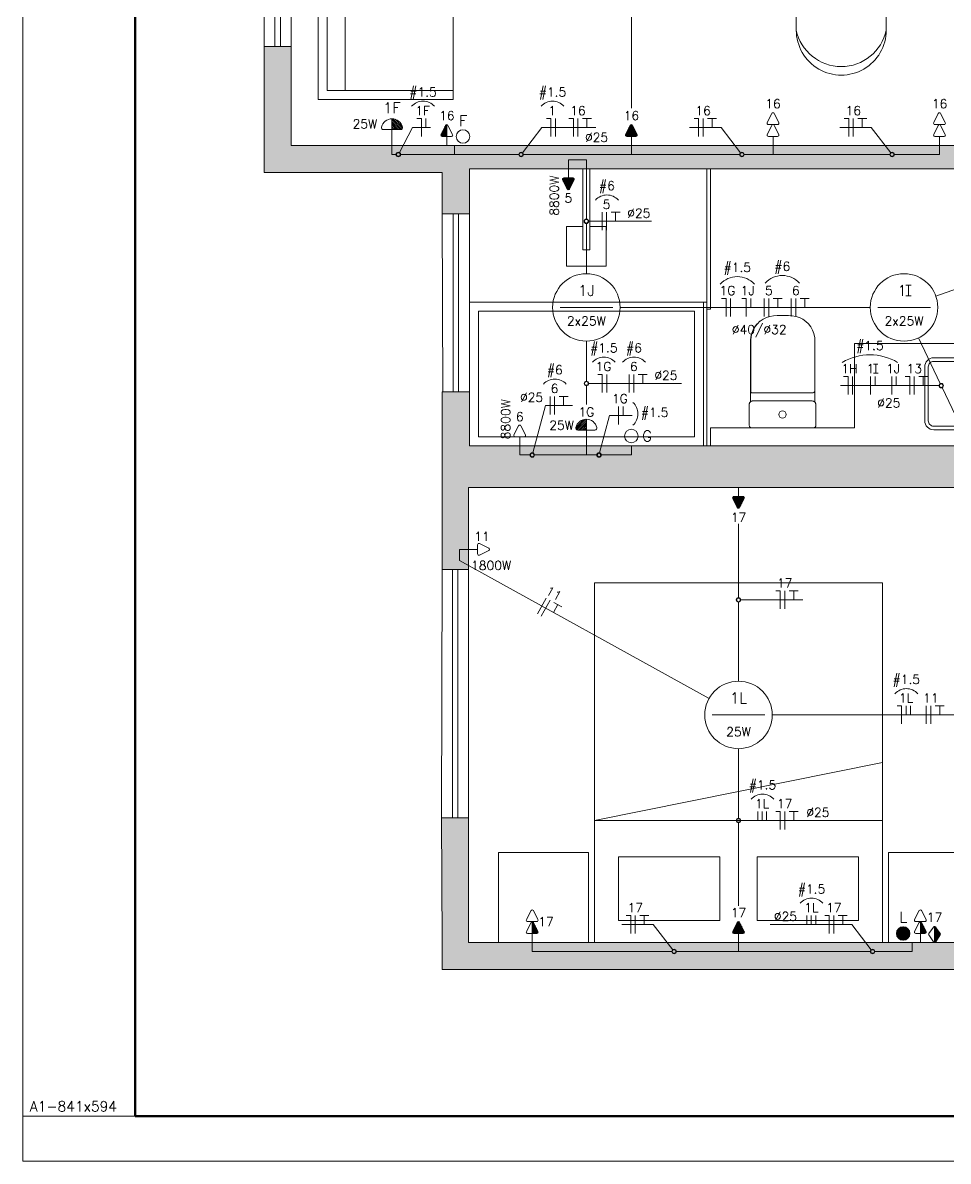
# Model space of a CAD drawing. Extents: x 0 to 175, y -16 to 63.
# Drawn here: x 51.93 to 57.08, y 35.53 to 41.85 of the extents above; entities that cross this region are included whole.
import ezdxf
from ezdxf.enums import TextEntityAlignment as Align

# ---------------------------------------------------------------- set-up
doc = ezdxf.new("R2010")
doc.units = 0
doc.header["$LTSCALE"] = 0.5
doc.header["$MEASUREMENT"] = 0
doc.layers.get('0').update_dxf_attribs({"linetype": 'CONTINUOUS'})
doc.layers.add('ARQ - HATCH 01', color=172, linetype='CONTINUOUS', transparency=0.6)
for name, color, linetype, lineweight in [('ARQ - JAN01', 2, 'CONTINUOUS', 20), ('ARQ - PAR01', 172, 'CONTINUOUS', 30), ('COT01', 1, 'CONTINUOUS', 9), ('ELE01 - ELETROD', 40, 'CONTINUOUS', 20), ('ELE01 - INTER', 100, 'CONTINUOUS', 15), ('ELE01 - INTER TXT', 100, 'CONTINUOUS', 9), ('ELE01 - LAMP', 50, 'CONTINUOUS', 20), ('ELE01 - LAMP TXT', 100, 'CONTINUOUS', 15), ('ELE01 - TOM 127V', 130, 'CONTINUOUS', 15), ('ELE01 - TOM 127V TXT', 130, 'CONTINUOUS', 15), ('ELE01 - TOM 220V', 242, 'CONTINUOUS', 15), ('ELE01 - TOM 220V TXT', 242, 'CONTINUOUS', 15), ('ELE01 - USB', 110, 'CONTINUOUS', 15), ('ELE03 - CIRCUITOS', 2, 'CONTINUOUS', 5), ('ELE03 - FASE', 242, 'CONTINUOUS', 20), ('ELE03 - NEUTRO', 141, 'CONTINUOUS', 20), ('ELE03 - RETORNO', 173, 'CONTINUOUS', 20), ('ELE03 - TERRA', 112, 'CONTINUOUS', 20), ('Simbologia', 122, 'CONTINUOUS', 20), ('TXT02', 2, 'CONTINUOUS', 20)]:
    doc.layers.add(name, color=color, linetype=linetype, lineweight=lineweight)
doc.layers.add('ARQ01', color=144, linetype='CONTINUOUS', lineweight=9, transparency=0.5)
doc.layers.add('ELE01 - INTER HATCH', color=100, linetype='CONTINUOUS', lineweight=15, transparency=0.45)
doc.layers.add('LOGO', color=7, linetype='CONTINUOUS')
doc.layers.add('MARGEM', color=1, linetype='CONTINUOUS')
doc.styles.add('ROMANS', font='romans.shx')
doc.styles.get("Standard").update_dxf_attribs({"font": 'romans.shx'})

# ---------------------------------------------------------------- blocks, each defined once
blk = doc.blocks.new('MAR-A1')
at = {"layer": 'MARGEM', "color": 2, "lineweight": 20}
blk.add_line((-80.6, 0), (-83.1, 0), dxfattribs=at)
blk.add_lwpolyline([(-83.1, 58.4), (-83.1, -1), (1, -1), (1, 58.4)], close=True, dxfattribs=at)
at = {"layer": 'MARGEM', "color": 6, "lineweight": 50}
blk.add_lwpolyline([(-80.6, 0), (0, 0), (0, 57.4), (-80.6, 57.4)], close=True, dxfattribs=at)
at = {"layer": 'LOGO', "color": 2, "lineweight": 20, "style": 'ROMANS'}
blk.add_text('A1-841x594', height=0.225, dxfattribs=at).set_placement((-82.944, 0.108))
blk = doc.blocks.new('*U311')
at = {"layer": 'ARQ - HATCH 01'}
h = blk.add_hatch(color=256, dxfattribs=at)
h.dxf.hatch_style = 1
h.paths.add_polyline_path([(2.5318, 5.7897), (2.4, 5.7898), (2.4, 5.98), (2.2, 5.98), (2.2, 5.79), (2.1029, 5.79), (2.1029, 5.64), (2.5318, 5.64)])
h.paths.add_polyline_path([(2.4, 7.13), (2.2, 7.13), (2.2, 6.78), (2.4, 6.78)])
h.paths.add_polyline_path([(12.15, 0.9882), (12.15, 5.78), (3.4321, 5.7898), (3.4321, 5.64), (12, 5.64), (12, 1.1354), (11.3067, 1.1354), (11.3067, 0.9854), (12, 0.9882)])
h.paths.add_polyline_path([(9.47, 4.76), (8.5397, 4.76), (8.5397, 4.63), (9.24, 4.63), (9.24, 1.14), (8.94, 1.14), (8.94, 0.9882), (9.9263, 0.9882), (9.9267, 1.1354), (9.47, 1.1354)], flags=17)
h.paths.add_polyline_path([(7.7, 4.63), (7.7397, 4.63), (7.7397, 4.76), (7.57, 4.76), (7.57, 0.15), (7.02, 0.15), (7.02, 0), (7.72, 0), (7.72, 0.9882), (7.95, 0.9882), (7.95, 1.14), (7.7, 1.14)])
h.paths.add_polyline_path([(5.06, 1.27), (4.2401, 1.27), (4.2401, 1.0727), (4.93, 1.0727), (4.93, 0), (5.64, 0), (5.64, 0.15), (5.06, 0.15)])
h.paths.add_polyline_path([(0.21, 5.64), (0.13, 5.64), (0.13, 6.98), (0.22, 6.98), (0.22, 7.13), (0, 7.13), (0, 1.0727), (0.71, 1.0727), (0.71, 1.27), (0.21, 1.27)])
h.paths.add_polyline_path([(3.08, 1.27), (2.4143, 1.27), (2.2, 1.27), (1.7, 1.27), (1.7, 1.0727), (3.08, 1.0747)])
h.paths.add_polyline_path([(5.06, 4.8377), (4.9353, 4.8377), (4.9353, 4.1977), (5.06, 4.1977)], flags=17)
for p, q in [((11.5, 3.969), (11.5, 3.469)), ((12, 3.4354), (10, 3.4354)), ((10, 3.4354), (10, 1.8354)), ((11, 3.4354), (11.3217, 1.8354)), ((11.3217, 1.8354), (11.3217, 3.4354)), ((11.5, 3.469), (12, 3.469)), ((11.5231, 3.3016), (11.8774, 3.3016)), ((11.5231, 2.7397), (11.5231, 3.3016)), ((11.8774, 3.3016), (11.8774, 2.7397)), ((8.5965, 3.0472), (8.5784, 3.0371)), ((8.6159, 3.0545), (8.5965, 3.0472)), ((8.6163, 3.0546), (8.6159, 3.0545)), ((8.6166, 3.0547), (8.6163, 3.0546)), ((8.6369, 3.0591), (8.6166, 3.0547)), ((8.6577, 3.0603), (8.6369, 3.0591)), ((8.9972, 3.0603), (8.6577, 3.0603)), ((8.9399, 3.0584), (8.9373, 3.0603)), ((8.9379, 3.0599), (8.9375, 3.0601)), ((8.9418, 3.0562), (8.9399, 3.0584)), ((8.9432, 3.0536), (8.9418, 3.0562)), ((8.9441, 3.0509), (8.9432, 3.0536)), ((8.9444, 3.048), (8.9441, 3.0509)), ((8.9444, 2.7122), (8.9444, 3.048)), ((8.9902, 3.0482), (8.9899, 3.0451)), ((8.9899, 3.0451), (8.9899, 2.7151)), ((8.9909, 3.0513), (8.9902, 3.0482)), ((8.9921, 3.0541), (8.9909, 3.0513)), ((8.9938, 3.0568), (8.9921, 3.0541)), ((8.9958, 3.0591), (8.9938, 3.0568)), ((8.9967, 3.0599), (8.9958, 3.0591)), ((8.9972, 3.0603), (8.9967, 3.0599)), ((8.9982, 3.0612), (8.9972, 3.0603)), ((9.0009, 3.0628), (8.9982, 3.0612)), ((9.0038, 3.064), (9.0009, 3.0628)), ((9.0068, 3.0647), (9.0038, 3.064)), ((9.0099, 3.0649), (9.0068, 3.0647)), ((9.1249, 3.0649), (9.0099, 3.0649)), ((9.1272, 3.0648), (9.1249, 3.0649)), ((9.1294, 3.0643), (9.1272, 3.0648)), ((9.1315, 3.0634), (9.1294, 3.0643)), ((9.1334, 3.0623), (9.1315, 3.0634)), ((9.1352, 3.0609), (9.1334, 3.0623)), ((9.1368, 3.0592), (9.1352, 3.0609)), ((9.138, 3.0573), (9.1368, 3.0592)), ((9.139, 3.0553), (9.138, 3.0573)), ((9.139, 3.0553), (9.1397, 3.0531)), ((9.1397, 3.0531), (9.14, 3.0508)), ((8.5358, 2.9924), (8.5266, 2.9738)), ((8.5477, 3.0094), (8.5358, 2.9924)), ((8.562, 3.0244), (8.5477, 3.0094)), ((8.5784, 3.0371), (8.562, 3.0244)), ((8.5156, 2.9129), (8.5148, 2.892)), ((8.517, 2.9336), (8.5156, 2.9129)), ((8.5203, 2.9541), (8.517, 2.9336)), ((8.5266, 2.9738), (8.5203, 2.9541)), ((8.5148, 2.892), (8.5148, 2.8712)), ((8.5148, 2.8712), (8.5156, 2.8504)), ((8.5156, 2.8504), (8.517, 2.8296)), ((8.517, 2.8296), (8.5202, 2.8095)), ((8.5202, 2.8095), (8.5263, 2.7902)), ((8.5263, 2.7902), (8.5352, 2.7719)), ((8.5352, 2.7719), (8.5467, 2.7552)), ((8.5472, 2.7546), (8.5605, 2.7403)), ((8.5605, 2.7403), (8.5763, 2.7275)), ((8.561, 2.7397), (8.5769, 2.7269)), ((8.5763, 2.7275), (8.5938, 2.7173)), ((8.5769, 2.7269), (8.5945, 2.7166)), ((11.8774, 2.7397), (11.5231, 2.7397)), ((8.5938, 2.7173), (8.6127, 2.7097)), ((8.5945, 2.7166), (8.6134, 2.709)), ((8.6127, 2.7097), (8.6324, 2.7049)), ((8.6133, 2.7096), (8.6135, 2.7095)), ((8.6134, 2.709), (8.6332, 2.7043)), ((8.6135, 2.7095), (8.6332, 2.7047)), ((8.6324, 2.7049), (8.6527, 2.7032)), ((8.6332, 2.7047), (8.6535, 2.7029)), ((8.6332, 2.7043), (8.6535, 2.7025)), ((8.9411, 2.7032), (8.6527, 2.7032)), ((8.6535, 2.7029), (8.9941, 2.7029)), ((8.6535, 2.7025), (8.9944, 2.7025)), ((8.9411, 2.7032), (8.9423, 2.7047)), ((8.9423, 2.7047), (8.9432, 2.7065)), ((8.9432, 2.7065), (8.9439, 2.7083)), ((8.9439, 2.7083), (8.9443, 2.7103)), ((8.9443, 2.7103), (8.9444, 2.7122)), ((8.9901, 2.7119), (8.9899, 2.7151)), ((8.9901, 2.7119), (8.9909, 2.7089)), ((8.9909, 2.7089), (8.9921, 2.706)), ((8.9921, 2.706), (8.9942, 2.7025)), ((8.9944, 2.7025), (8.9958, 2.7009)), ((8.9958, 2.7009), (8.9981, 2.6989)), ((8.9981, 2.6989), (9.0008, 2.6973)), ((9.0008, 2.6973), (9.0037, 2.6961)), ((9.0037, 2.6961), (9.0068, 2.6953)), ((9.0068, 2.6953), (9.0099, 2.6951)), ((9.0099, 2.6951), (9.1249, 2.6951)), ((9.1272, 2.6952), (9.1249, 2.6951)), ((9.1272, 2.6952), (9.1294, 2.6957)), ((9.1294, 2.6957), (9.1315, 2.6966)), ((9.1315, 2.6966), (9.1334, 2.6977)), ((9.1334, 2.6977), (9.1352, 2.6991)), ((9.1352, 2.6991), (9.1368, 2.7008)), ((9.1368, 2.7008), (9.138, 2.7027)), ((9.138, 2.7027), (9.139, 2.7047)), ((9.139, 2.7047), (9.1397, 2.7069)), ((9.1397, 2.7069), (9.14, 2.7092)), ((11.8774, 2.5311), (11.5231, 2.5311)), ((11.5231, 2.5311), (11.5231, 1.9691)), ((11.8774, 1.9691), (11.8774, 2.5311)), ((11.5231, 1.9691), (11.8774, 1.9691)), ((10, 1.8354), (12, 1.8354)), ((11.5, 1.8018), (12, 1.8018)), ((11.5, 1.3018), (11.5, 1.8018)), ((12, 1.3018), (11.5, 1.3018))]:
    blk.add_line(p, q)
for points in [[(9.14, 3.28), (8.67, 3.28), (8.67, 4.63), (9.24, 4.63), (9.24, 2.48), (9.14, 2.48)], [(8.48, 2.46), (7.7, 2.46), (7.7, 2.48), (8.48, 2.48)], [(8.44, 2.46), (9.24, 2.46), (9.24, 2.44), (8.44, 2.44)], [(8.44, 2.44), (9.24, 2.44), (9.24, 1.14), (8.44, 1.14)], [(8.49, 2.39), (9.19, 2.39), (9.19, 1.19), (8.49, 1.19)]]:
    blk.add_lwpolyline(points, close=True)
for points in [[(9.15, 3.985), (9.15, 4.19, 0.414214), (9.1, 4.24), (8.8, 4.24, 0.414214), (8.75, 4.19), (8.75, 3.72, 0.414214), (8.8, 3.67), (9.1, 3.67, 0.414214), (9.15, 3.72), (9.15, 3.945)], [(9.13, 3.985), (9.13, 4.19, 0.414214), (9.1, 4.22), (8.8, 4.22, 0.414214), (8.77, 4.19), (8.77, 3.72, 0.414214), (8.8, 3.69), (9.1, 3.69, 0.414214), (9.13, 3.72), (9.13, 3.945)]]:
    blk.add_lwpolyline(points, format="xyb")
for points in [[(6.9288, 3.4562), (6.6788, 3.4562), (6.6788, 2.9562), (6.9288, 2.9562)], [(9.14, 3.0508), (9.14, 2.7092)], [(7.7, 2.46), (9.24, 2.46)], [(8.02, 1.77), (8.02, 1.68), (8.24, 1.68), (8.24, 1.9), (8.02, 1.9), (8.02, 1.81)], [(7.7, 1.81), (8.15, 1.81), (8.15, 1.77), (7.7, 1.77)], [(11.3067, 1.1354), (11.3067, 0.9854)], [(7.315, 0.35), (7.315, 1.05), (5.315, 1.05), (5.315, 0.35)], [(7.315, 0.35), (7.315, 1.05), (7.265, 1.05), (7.265, 0.35)], [(5.365, 0.45), (7.265, 0.45)], [(7.315, 0.35), (7.315, 0.3), (5.315, 0.3), (5.315, 0.35)], [(5.365, 0.35), (7.265, 0.35)], [(5.365, 0.35), (7.265, 0.35)]]:
    blk.add_lwpolyline(points)
blk.add_circle((9.065, 2.88), 0.02)
for centre, radius, start, end in [((6.9288, 3.2062), 0.25, 270, 90), ((6.8758, 3.2062), 0.2555, 281.95449, 78.04551)]:
    blk.add_arc(centre, radius, start, end)
at = {"layer": 'ARQ - JAN01'}
for p, q in [((7.9505, 1.14), (8.94, 1.14)), ((9.9267, 1.1354), (11.3067, 1.1354)), ((7.95, 0.9882), (8.94, 0.9929)), ((9.9263, 0.9882), (11.3067, 0.9854)), ((5.64, 0.15), (7.02, 0.15)), ((5.64, 0), (7.02, 0))]:
    blk.add_line(p, q, dxfattribs=at)
for points in [[(7.95, 1.0791), (8.94, 1.0791)], [(7.95, 1.0491), (8.94, 1.0491)], [(9.9267, 1.0754), (11.3067, 1.0754)], [(9.9267, 1.0454), (11.3067, 1.0454)], [(5.64, 0.09), (7.02, 0.09)], [(5.64, 0.06), (7.02, 0.06)]]:
    blk.add_lwpolyline(points, dxfattribs=at)
at = {"layer": 'ARQ - PAR01', "lineweight": 20}
blk.add_lwpolyline([(12.15, 0.9882), (12.15, 5.78), (3.4321, 5.7898), (3.4321, 5.64), (12, 5.64), (12, 1.1354), (11.3067, 1.1354), (11.3067, 0.9854), (12, 0.9882), (12.15, 0.9882)], dxfattribs=at)
for points in [[(7.7, 4.63), (7.7397, 4.63), (7.7397, 4.76), (7.57, 4.76), (7.57, 0.15), (7.02, 0.15), (7.02, 0), (7.72, 0), (7.72, 0.9882), (7.95, 0.9882), (7.95, 1.14), (7.7, 1.14)], [(9.47, 4.76), (8.5397, 4.76), (8.5397, 4.63), (9.24, 4.63), (9.24, 1.14), (8.94, 1.14), (8.94, 0.9882), (9.9263, 0.9882), (9.9267, 1.1354), (9.47, 1.1354)]]:
    blk.add_lwpolyline(points, close=True, dxfattribs=at)
blk = doc.blocks.new('*U145')
at = {"lineweight": 9}
h = blk.add_hatch(dxfattribs=at)
h.set_pattern_fill('ANSI31', color=256, scale=0.075, angle=-90)
h.paths.add_polyline_path([(0, -0.232, -0.284079), (-0.013, -0.224), (-0.064, -0.123, -0.557537), (-0.051, -0.101), (0, -0.101)])
blk.add_line((0, -0.232), (0, -0.101))
blk.add_lwpolyline([(0, 0), (0, -0.101)])
blk.add_lwpolyline([(0.064, -0.123), (0.013, -0.224, -0.618034), (-0.013, -0.224), (-0.064, -0.123, -0.557537), (-0.051, -0.101), (0.051, -0.101, -0.557537)], format="xyb", close=True)
blk = doc.blocks.new('*U157')
blk.add_lwpolyline([(0.064, -0.123), (0.013, -0.224, -0.618034), (-0.013, -0.224), (-0.064, -0.123, -0.557537), (-0.051, -0.101), (0.051, -0.101, -0.557537)], format="xyb", close=True)
blk = doc.blocks.new('*U158')
blk.add_lwpolyline([(0, 0), (0, -0.101)])
blk.add_lwpolyline([(0.064, -0.123), (0.013, -0.224, -0.618034), (-0.013, -0.224), (-0.064, -0.123, -0.557537), (-0.051, -0.101), (0.051, -0.101, -0.557537)], format="xyb", close=True)
blk = doc.blocks.new('*U159')
blk.add_lwpolyline([(0, 0), (0, -0.101)])
blk.add_lwpolyline([(0.064, -0.123), (0.013, -0.224, -0.618034), (-0.013, -0.224), (-0.064, -0.123, -0.557537), (-0.051, -0.101), (0.051, -0.101, -0.557537)], format="xyb", close=True)
blk = doc.blocks.new('*U156')
at = {"lineweight": 9}
h = blk.add_hatch(dxfattribs=at)
h.set_pattern_fill('ANSI31', color=256, scale=0.075, angle=-90)
h.paths.add_polyline_path([(0, -0.232, -0.284079), (-0.013, -0.224), (-0.064, -0.123, -0.557537), (-0.051, -0.101), (0, -0.101)])
h = blk.add_hatch(dxfattribs=at)
h.set_pattern_fill('ANSI31', color=256, scale=0.075, angle=-90)
h.paths.add_polyline_path([(0, -0.232, 0.284079), (0.013, -0.224), (0.064, -0.123, 0.557537), (0.051, -0.101), (0, -0.101)])
blk.add_lwpolyline([(0, 0), (0, -0.101)])
blk.add_lwpolyline([(0.064, -0.123), (0.013, -0.224, -0.618034), (-0.013, -0.224), (-0.064, -0.123, -0.557537), (-0.051, -0.101), (0.051, -0.101, -0.557537)], format="xyb", close=True)
blk = doc.blocks.new('*U152')
blk.add_lwpolyline([(0, 0), (0, -0.101)])
blk.add_lwpolyline([(0.064, -0.123), (0.013, -0.224, -0.618034), (-0.013, -0.224), (-0.064, -0.123, -0.557537), (-0.051, -0.101), (0.051, -0.101, -0.557537)], format="xyb", close=True)
blk = doc.blocks.new('*U161')
blk.add_lwpolyline([(0, 0), (0, -0.101)])
blk.add_lwpolyline([(0.064, -0.123), (0.013, -0.224, -0.618034), (-0.013, -0.224), (-0.064, -0.123, -0.557537), (-0.051, -0.101), (0.051, -0.101, -0.557537)], format="xyb", close=True)
blk = doc.blocks.new('*U179')
at = {"lineweight": 9}
h = blk.add_hatch(dxfattribs=at)
h.set_pattern_fill('ANSI31', color=256, scale=0.075, angle=-90)
h.paths.add_polyline_path([(0, -0.232, -0.284079), (-0.013, -0.224), (-0.064, -0.123, -0.557537), (-0.051, -0.101), (0, -0.101)])
h = blk.add_hatch(dxfattribs=at)
h.set_pattern_fill('ANSI31', color=256, scale=0.075, angle=-90)
h.paths.add_polyline_path([(0, -0.232, 0.284079), (0.013, -0.224), (0.064, -0.123, 0.557537), (0.051, -0.101), (0, -0.101)])
blk.add_lwpolyline([(0, 0), (0, -0.101)])
blk.add_lwpolyline([(0.064, -0.123), (0.013, -0.224, -0.618034), (-0.013, -0.224), (-0.064, -0.123, -0.557537), (-0.051, -0.101), (0.051, -0.101, -0.557537)], format="xyb", close=True)
blk = doc.blocks.new('*U149')
at = {"lineweight": 9}
h = blk.add_hatch(dxfattribs=at)
h.set_pattern_fill('ANSI31', color=256, scale=0.075, angle=-90)
h.paths.add_polyline_path([(0, -0.232, -0.284079), (-0.013, -0.224), (-0.064, -0.123, -0.557537), (-0.051, -0.101), (0, -0.101)])
h = blk.add_hatch(dxfattribs=at)
h.set_pattern_fill('ANSI31', color=256, scale=0.075, angle=-90)
h.paths.add_polyline_path([(0, -0.232, 0.284079), (0.013, -0.224), (0.064, -0.123, 0.557537), (0.051, -0.101), (0, -0.101)])
blk.add_lwpolyline([(0, 0), (0, -0.101)])
blk.add_lwpolyline([(0.064, -0.123), (0.013, -0.224, -0.618034), (-0.013, -0.224), (-0.064, -0.123, -0.557537), (-0.051, -0.101), (0.051, -0.101, -0.557537)], format="xyb", close=True)
blk = doc.blocks.new('*U175')
blk.add_lwpolyline([(0.064, -0.123), (0.013, -0.224, -0.618034), (-0.013, -0.224), (-0.064, -0.123, -0.557537), (-0.051, -0.101), (0.051, -0.101, -0.557537)], format="xyb", close=True)
blk = doc.blocks.new('*U141')
at = {"lineweight": 9}
h = blk.add_hatch(dxfattribs=at)
h.set_pattern_fill('ANSI31', color=256, scale=0.075, angle=-90)
h.paths.add_polyline_path([(0, -0.232, -0.284079), (-0.013, -0.224), (-0.064, -0.123, -0.557537), (-0.051, -0.101), (0, -0.101)])
blk.add_line((0, -0.232), (0, -0.101))
blk.add_lwpolyline([(0, 0), (0, -0.101)])
blk.add_lwpolyline([(0.064, -0.123), (0.013, -0.224, -0.618034), (-0.013, -0.224), (-0.064, -0.123, -0.557537), (-0.051, -0.101), (0.051, -0.101, -0.557537)], format="xyb", close=True)
blk = doc.blocks.new('*U143')
at = {"lineweight": 9}
h = blk.add_hatch(dxfattribs=at)
h.set_pattern_fill('ANSI31', color=256, scale=0.075, angle=-90)
h.paths.add_polyline_path([(0, -0.104, 0.255276), (-0.013, -0.11), (-0.062, -0.188, 0.303493), (-0.062, -0.205), (-0.012, -0.276, 0.243427), (0, -0.283)])
blk.add_line((0, -0.104), (0, -0.283))
blk.add_lwpolyline([(-0.012, -0.276), (-0.062, -0.205, -0.303493), (-0.062, -0.188), (-0.013, -0.11, -0.540791), (0.013, -0.11), (0.064, -0.188, -0.312436), (0.064, -0.205), (0.012, -0.276, -0.517521)], format="xyb", close=True)
blk = doc.blocks.new('*U135')
at = {"lineweight": 9}
h = blk.add_hatch(dxfattribs=at)
h.set_pattern_fill('ANSI31', color=0, scale=0.075, angle=-90)
h.set_pattern_definition([(315, (-0.000575, 1e-19), (0.00662913, 0.00662913), [])])
h.paths.add_polyline_path([(0, -0.1182), (-0.0629, -0.1182, 0.484596), (-0.0775, -0.1367, 0.349314), (0.0006, -0.1978)])
at = {"color": 0}
for q in [(0, 0), (0.0006, -0.1978)]:
    blk.add_line((0, -0.1182), q, dxfattribs=at)
blk.add_lwpolyline([(0.0629, -0.1182), (-0.0629, -0.1182, 0.484596), (-0.0775, -0.1367, 0.789489), (0.0775, -0.1367, 0.484596)], format="xyb", close=True, dxfattribs=at)
blk = doc.blocks.new('*U29')
at = {"layer": 'ELE01 - LAMP'}
blk.add_line((-0.195, 0), (0.195, 0), dxfattribs=at)
blk.add_circle((0, 0), 0.25, dxfattribs=at)
at = {"layer": 'ELE01 - LAMP TXT', "style": 'ROMANS'}
for tag, height, p in [('X', 0.1, (0, 0.125)), ('Y', 0.075, (0, -0.1))]:
    blk.add_attdef(tag, text='', height=height, dxfattribs=at).set_placement(p, align=Align.MIDDLE)
blk = doc.blocks.new('*U30')
at = {"layer": 'ELE01 - LAMP'}
blk.add_line((-0.195, 0), (0.195, 0), dxfattribs=at)
blk.add_circle((0, 0), 0.25, dxfattribs=at)
at = {"layer": 'ELE01 - LAMP TXT', "style": 'ROMANS'}
for tag, height, p in [('X', 0.1, (0, 0.125)), ('Y', 0.075, (0, -0.125))]:
    blk.add_attdef(tag, text='', height=height, dxfattribs=at).set_placement(p, align=Align.MIDDLE)
blk = doc.blocks.new('Fio-TERRA')
at = {"layer": 'ELE03 - TERRA'}
for p, q in [((-0.1, 0.2), (0.1, 0.2)), ((0, 0), (0, 0.2))]:
    blk.add_line(p, q, dxfattribs=at)
blk = doc.blocks.new('Fio-FASE')
at = {"layer": 'ELE03 - FASE'}
blk.add_line((0, -0.2), (0, 0.2), dxfattribs=at)
blk = doc.blocks.new('Fio-NEUTRO')
at = {"layer": 'ELE03 - NEUTRO'}
for p, q in [((0, 0.2), (0.1, 0.2)), ((0, -0.2), (0, 0.2))]:
    blk.add_line(p, q, dxfattribs=at)
blk = doc.blocks.new('Fio-RETORNO')
at = {"layer": 'ELE03 - RETORNO'}
blk.add_line((0, 0), (0, 0.2), dxfattribs=at)

msp = doc.modelspace()

# ---------------------------------------------------------------- hatches: boundary and pattern name
at = {"layer": 'ELE01 - INTER HATCH'}
h = msp.add_hatch(dxfattribs=at)
h.set_pattern_fill('ANSI31', color=256, scale=0.05)
h.set_pattern_definition([(45, (55.5876763, 43.937635), (-0.0044194174, 0.0044194174), [])])
h.paths.add_polyline_path([(56.864, 36.7912, -1), (56.789, 36.7912, -1)])

# ---------------------------------------------------------------- linework, layer by layer
at = {"layer": 'ELE01 - ELETROD'}
for points in [[(57.0079, 40.3336), (58.1249, 40.7281, 0.317944), (58.1582, 40.7752), (58.1582, 42.3388, -0.122171), (58.164, 42.3622), (58.4353, 42.8754, 0.122171), (58.4411, 42.8988), (58.4411, 43.4658)], [(55.8448, 42.4262), (55.3665, 42.4262, 0.414214), (55.3165, 42.3762), (55.3164, 41.379)], [(57.0433, 39.8252), (57.2076, 39.4797, 0.28941), (57.2527, 39.4512), (57.6188, 39.4512)]]:
    msp.add_lwpolyline(points, format="xyb", dxfattribs=at)
for points in [[(53.9861, 41.1712), (53.9861, 41.1212), (54.0089, 41.1212)], [(54.3333, 41.1212), (54.3333, 41.1712)], [(55.3161, 41.1712), (55.3161, 41.1212)], [(56.1032, 41.1712), (56.1032, 41.1212)], [(57.0281, 41.1712), (57.0281, 41.1212)], [(54.0339, 41.1212), (54.6909, 41.1212)], [(54.7159, 41.1212), (55.9178, 41.1212)], [(55.0661, 40.7625), (55.0661, 41.0412), (55.0661, 41.0912), (54.9661, 41.0912), (54.9661, 41.0412)], [(55.9428, 41.1212), (56.7524, 41.1212)], [(56.7774, 41.1212), (57.0281, 41.1212)], [(55.0661, 40.4587), (55.0661, 40.7375)], [(56.6436, 40.2712), (55.2536, 40.2712)], [(55.0661, 40.0837), (55.0663, 39.8613)], [(56.9117, 40.1019), (57.0325, 39.8478)], [(55.0663, 39.8364), (55.0662, 39.7315)], [(54.696, 39.5012), (54.696, 39.4512), (54.753, 39.4512)], [(54.778, 39.4512), (55.0661, 39.4512), (55.0661, 39.5012)], [(55.1488, 39.4512), (55.3161, 39.4512), (55.3161, 39.5012)], [(55.0661, 39.4512), (55.1238, 39.4512)], [(55.911, 39.0676), (55.9112, 38.6582)], [(55.7475, 38.097), (54.3613, 38.8646), (54.3615, 38.9266), (54.4115, 38.9266)], [(55.9112, 38.6332), (55.9116, 38.1937)], [(56.099, 38.0062), (57.8131, 38.0062)], [(55.9113, 37.432), (55.9116, 37.8187)], [(55.911, 36.9449), (55.9113, 37.407)], [(54.7646, 36.7412), (54.7646, 36.6912), (55.541, 36.6912)], [(55.911, 36.7412), (55.911, 36.6912)], [(56.6689, 36.6912), (56.8765, 36.6912), (56.8765, 36.7412)], [(55.566, 36.6912), (56.6439, 36.6912)]]:
    msp.add_lwpolyline(points, dxfattribs=at)
at = {"layer": 'ELE01 - INTER'}
for centre in [(54.3806, 41.2212), (55.3161, 39.5562), (56.8265, 36.7912)]:
    msp.add_circle(centre, 0.0375, dxfattribs=at)
at = {"layer": 'ELE01 - INTER TXT'}
for p, q in [((56.8419, 40.395), (56.8566, 40.395)), ((56.8712, 40.395), (56.8566, 40.395)), ((56.842, 40.335), (56.8566, 40.335)), ((56.8713, 40.335), (56.8566, 40.335))]:
    msp.add_line(p, q, dxfattribs=at)
at = {"layer": 'ELE03 - CIRCUITOS'}
for points in [[(54.0272, 41.1323), (54.0995, 41.2712)], [(54.1995, 41.2712), (54.0995, 41.2712)], [(54.8189, 41.2712), (54.711, 41.1311)], [(54.8189, 41.2712), (55.1189, 41.2712)], [(55.8148, 41.2712), (55.6398, 41.2712)], [(55.8148, 41.2712), (55.9227, 41.1311)], [(56.6494, 41.2712), (56.4744, 41.2712)], [(56.6494, 41.2712), (56.7572, 41.1311)], [(55.4286, 40.75), (55.0786, 40.75)], [(55.5944, 39.8488), (55.0791, 39.8488)], [(57.0254, 39.8368), (56.4779, 39.8368)], [(54.9894, 39.7267), (54.8394, 39.7267), (54.7688, 39.4633)], [(55.3201, 39.6707), (55.1951, 39.6707), (55.1395, 39.4633)], [(55.924, 38.6457), (56.2683, 38.6457)], [(55.924, 37.4195), (56.4445, 37.4195)], [(55.438, 36.8412), (55.263, 36.8412)], [(55.438, 36.8412), (55.5459, 36.7011)], [(56.0877, 36.8412), (56.541, 36.8412)], [(56.541, 36.8412), (56.6488, 36.7011)]]:
    msp.add_lwpolyline(points, dxfattribs=at)
for centre, radius in [((54.0214, 41.1212), 0.0125), ((54.0214, 41.1212), 0.01), ((54.7034, 41.1212), 0.0125), ((54.7034, 41.1212), 0.01), ((55.9303, 41.1212), 0.0125), ((55.9303, 41.1212), 0.01), ((56.7649, 41.1212), 0.0125), ((56.7649, 41.1212), 0.01), ((55.0661, 40.75), 0.0125), ((55.0661, 40.75), 0.01), ((55.0666, 39.8488), 0.0125), ((55.0666, 39.8488), 0.01), ((57.0379, 39.8365), 0.0125), ((57.0379, 39.8365), 0.01), ((54.7655, 39.4512), 0.0125), ((54.7655, 39.4512), 0.01), ((55.1363, 39.4512), 0.0125), ((55.1363, 39.4512), 0.01), ((55.9115, 38.6457), 0.0125), ((55.9115, 38.6457), 0.01), ((55.9115, 37.4195), 0.0125), ((55.9115, 37.4195), 0.01), ((55.5535, 36.6912), 0.0125), ((55.5535, 36.6912), 0.01), ((56.6564, 36.6912), 0.0125), ((56.6564, 36.6912), 0.01)]:
    msp.add_circle(centre, radius, dxfattribs=at)
at = {"layer": 'Simbologia'}
for centre, radius, start, end in [((54.1587, 41.3318), 0.0856, 42.17105, 137.82895), ((54.8781, 41.3318), 0.0856, 42.17105, 137.82895), ((55.1804, 40.8105), 0.0856, 42.17105, 137.82895), ((55.9049, 40.3139), 0.1285, 42.17105, 137.82895), ((56.1549, 40.3199), 0.1285, 42.17105, 137.82895), ((55.1633, 39.9094), 0.0856, 42.17105, 137.82895), ((55.3308, 39.9094), 0.0856, 42.17105, 137.82895), ((56.6417, 39.7065), 0.3015, 59.31209, 120.68791), ((54.8911, 39.7873), 0.0856, 42.17105, 137.82895), ((55.267, 39.6799), 0.0856, 312.17105, 47.82895), ((56.844, 38.0668), 0.0856, 42.17105, 137.82895), ((56.0447, 37.4802), 0.0856, 42.17105, 137.82895), ((56.3173, 36.9019), 0.0856, 42.17105, 137.82895)]:
    msp.add_arc(centre, radius, start, end, dxfattribs=at)
at = {"layer": 'TXT02'}
for p, q in [((56.662, 39.9557), (56.6742, 39.9557)), ((56.6864, 39.9557), (56.6742, 39.9557)), ((56.6621, 39.9057), (56.6743, 39.9057)), ((56.6865, 39.9057), (56.6743, 39.9057))]:
    msp.add_line(p, q, dxfattribs=at)

# ---------------------------------------------------------------- block references
at = {"layer": 'ARQ01', "rotation": 270}
msp.add_blockref('*U311', (53.2761, 48.7412), dxfattribs=at)
at = {"layer": 'COT01', "xscale": 0.25, "yscale": 0.25, "zscale": 0.25}
msp.add_blockref('MAR-A1', (72.7098, 35.7757), dxfattribs=at)
at = {"layer": 'ELE01 - LAMP', "yscale": 0.75, "zscale": 0.75, "rotation": 180}
for p, xscale in [((53.9861, 41.1712), 0.75), ((55.0661, 39.5012), -0.75)]:
    msp.add_blockref('*U135', p, dxfattribs=dict(at, xscale=xscale))
at = {"layer": 'ELE01 - LAMP'}
ref = msp.add_blockref('*U29', (55.0661, 40.2712), dxfattribs=dict(at, xscale=0.75, yscale=0.75, zscale=0.75))
ref.add_attrib('Y', '2x25W', dxfattribs={"layer": 'ELE01 - LAMP TXT', "height": 0.05, "style": 'ROMANS'}).set_placement((55.0661, 40.1962), align=Align.MIDDLE)
ref.add_attrib('X', '1J', dxfattribs={"layer": 'ELE01 - LAMP TXT', "height": 0.06, "style": 'ROMANS'}).set_placement((55.0661, 40.365), align=Align.MIDDLE)
ref = msp.add_blockref('*U29', (56.8311, 40.2712), dxfattribs=dict(at, xscale=0.75, yscale=0.75, zscale=0.75))
ref.add_attrib('Y', '2x25W', dxfattribs={"layer": 'ELE01 - LAMP TXT', "height": 0.05, "style": 'ROMANS'}).set_placement((56.8311, 40.1962), align=Align.MIDDLE)
ref.add_attrib('X', '1I', dxfattribs={"layer": 'ELE01 - LAMP TXT', "height": 0.06, "style": 'ROMANS'}).set_placement((56.8311, 40.365), align=Align.MIDDLE)
ref = msp.add_blockref('*U30', (55.9115, 38.0062), dxfattribs=dict(at, xscale=0.75, yscale=0.75, zscale=0.75))
ref.add_attrib('Y', '25W', dxfattribs={"layer": 'ELE01 - LAMP TXT', "height": 0.05, "style": 'ROMANS'}).set_placement((55.9115, 37.9125), align=Align.MIDDLE)
ref.add_attrib('X', '1L', dxfattribs={"layer": 'ELE01 - LAMP TXT', "height": 0.06, "style": 'ROMANS'}).set_placement((55.9115, 38.1), align=Align.MIDDLE)
at = {"layer": 'ELE01 - TOM 127V', "yscale": 0.5, "zscale": 0.5}
for name, p, xscale, rotation in [('*U157', (56.1032, 41.2369), -0.5, 180), ('*U157', (57.0281, 41.2369), -0.5, 180), ('*U145', (54.2906, 41.1712), -0.5, 180), ('*U179', (55.3163, 41.1712), -0.5, 180), ('*U158', (56.1032, 41.1712), -0.5, 180), ('*U159', (57.0281, 41.1712), -0.5, 180), ('*U149', (55.911, 39.2712), -0.5, 0.1909936180609151), ('*U175', (54.7649, 36.8069), 0.5, 179.8090063819391), ('*U175', (56.9219, 36.8069), 0.5, 180.000000000014), ('*U141', (54.7647, 36.7412), 0.5, 179.8090063819391), ('*U149', (55.911, 36.7412), 0.5, 179.8090063819391), ('*U141', (56.9219, 36.7412), 0.5, 180.000000000014)]:
    msp.add_blockref(name, p, dxfattribs=dict(at, xscale=xscale, rotation=rotation))
at = {"layer": 'ELE01 - TOM 220V', "xscale": 0.5, "yscale": 0.5, "zscale": 0.5}
msp.add_blockref('*U156', (54.9661, 41.0412), dxfattribs=at)
at = {"layer": 'ELE01 - TOM 220V', "xscale": -0.5, "yscale": 0.5, "zscale": 0.5}
for name, p, rotation in [('*U152', (54.696, 39.5012), 180), ('*U161', (54.4115, 38.9266), 89.99999999999905)]:
    msp.add_blockref(name, p, dxfattribs=dict(at, rotation=rotation))
at = {"layer": 'ELE01 - USB', "xscale": 0.5, "yscale": 0.5, "zscale": 0.5, "rotation": 180.0880984559787}
msp.add_blockref('*U143', (57.0011, 36.6894), dxfattribs=at)
at = {"layer": 'ELE03 - FASE', "xscale": -0.25, "yscale": 0.25, "zscale": 0.25}
for p, rotation in [((54.8939, 41.2712), 359.9999999999997), ((55.0189, 41.2712), 359.9999999999997), ((55.7148, 41.2712), 359.9999999999997), ((56.5494, 41.2712), 359.9999999999997), ((55.1536, 40.75), 359.9999999999997), ((55.1786, 40.75), 359.9999999999997), ((56.0549, 40.2712), 359.9999999999997), ((56.0799, 40.2712), 359.9999999999997), ((56.2049, 40.2712), 359.9999999999997), ((56.2299, 40.2712), 359.9999999999997), ((56.5456, 39.8368), 359.9999999999997), ((56.6456, 39.8368), 359.9999999999997), ((56.7629, 39.8368), 359.9999999999997), ((56.8879, 39.8368), 359.9999999999997), ((54.8644, 39.7267), 359.9999999999997), ((54.8894, 39.7267), 359.9999999999997), ((56.1683, 38.6459), 359.9999999999997), ((54.818, 38.6117), 331.0243242075676), ((54.8399, 38.5996), 331.0243242075676), ((56.9547, 38.0062), 359.9999999999997), ((56.9797, 38.0062), 359.9999999999997), ((56.1683, 37.4197), 359.9999999999997), ((55.338, 36.8412), 359.9999999999997), ((56.441, 36.8414), 359.9999999999997)]:
    msp.add_blockref('Fio-FASE', p, dxfattribs=dict(at, rotation=rotation))
for p in [(55.8674, 40.2712), (55.1791, 39.8488), (55.3041, 39.8488), (55.3291, 39.8488), (55.2451, 39.6707)]:
    msp.add_blockref('Fio-FASE', p, dxfattribs=at)
at = {"layer": 'ELE03 - NEUTRO', "xscale": -0.25, "yscale": 0.25, "zscale": 0.25, "rotation": 359.9999999999997}
for p in [(54.1495, 41.2712), (54.8689, 41.2712), (54.9939, 41.2712), (55.6898, 41.2712), (56.5244, 41.2712), (56.5206, 39.8368), (56.8629, 39.8368), (56.1433, 38.6459), (56.8172, 38.0062), (56.1433, 37.4197), (55.313, 36.8412), (56.416, 36.8414)]:
    msp.add_blockref('Fio-NEUTRO', p, dxfattribs=at)
at = {"layer": 'ELE03 - NEUTRO', "xscale": -0.25, "yscale": 0.25, "zscale": 0.25}
for p in [(55.8424, 40.2712), (55.9549, 40.2712), (55.1541, 39.8488)]:
    msp.add_blockref('Fio-NEUTRO', p, dxfattribs=at)
at = {"layer": 'ELE03 - RETORNO', "yscale": 0.2499999999999999, "zscale": 0.2499999999999999}
for p, xscale in [((54.1745, 41.2712), 0.2499999999999999), ((55.9799, 40.2712), 0.2499999999999999), ((56.6706, 39.8368), 0.2499999999999999), ((56.7879, 39.8368), 0.2499999999999999), ((55.2701, 39.6707), 0.2499999999999999), ((56.8422, 38.0062), 0.2499999999999999), ((56.8672, 38.0062), 0.2499999999999999), ((56.0179, 37.4196), 0.2499999999999999), ((56.0429, 37.4196), 0.2499999999999999), ((56.0679, 37.4196), -0.2499999999999999)]:
    msp.add_blockref('Fio-RETORNO', p, dxfattribs=dict(at, xscale=xscale))
for p, xscale, rotation in [((56.291, 36.8412), 0.2499999999999999, 0.2435314964398341), ((56.316, 36.8413), 0.2499999999999999, 0.2435314964398341), ((56.341, 36.8414), -0.2499999999999999, 0.2435314964398128)]:
    msp.add_blockref('Fio-RETORNO', p, dxfattribs=dict(at, xscale=xscale, rotation=rotation))
at = {"layer": 'ELE03 - TERRA', "xscale": 0.25, "yscale": 0.25, "zscale": 0.25}
for p in [(55.0689, 41.2712), (55.7648, 41.2712), (56.5994, 41.2712), (55.2286, 40.75), (56.1299, 40.2712), (56.2799, 40.2712), (55.3791, 39.8488), (56.9379, 39.8368), (54.9394, 39.7267), (56.2183, 38.6459), (57.0297, 38.0062), (56.2183, 37.4197), (55.388, 36.8412), (56.491, 36.8414)]:
    msp.add_blockref('Fio-TERRA', p, dxfattribs=at)
at = {"layer": 'ELE03 - TERRA', "xscale": 0.25, "yscale": 0.25, "zscale": 0.25, "rotation": 331.0243242075678}
msp.add_blockref('Fio-TERRA', (54.8837, 38.5754), dxfattribs=at)

# ---------------------------------------------------------------- texts
at = {"layer": 'ELE01 - INTER TXT', "char_height": 0.06, "attachment_point": 5}
for s, width, insert in [('F', 0.06, (54.3806, 41.3087)), ('G', 0.024296, (55.4036, 39.5562)), ('L', 0.024296, (56.8265, 36.8822))]:
    msp.add_mtext_dynamic_manual_height_columns(s, width=width, gutter_width=6.25, heights=[0], dxfattribs=dict(at, insert=insert))
at = {"layer": 'ELE01 - LAMP TXT', "attachment_point": 5, "style": 'ROMANS'}
for s, width, gutter_width, insert, char_height in [('1F', 0.024296, 6.25, (53.9861, 41.3803), 0.06), ('25W', 0.024296, 6.25, (53.8361, 41.2912), 0.05), ('1G', 0.036443, 9.375, (55.0661, 39.6898), 0.05), ('25W', 0.036443, 9.375, (54.9286, 39.6163), 0.05)]:
    msp.add_mtext_dynamic_manual_height_columns(s, width=width, gutter_width=gutter_width, heights=[0], dxfattribs=dict(at, insert=insert, char_height=char_height))
at = {"layer": 'ELE01 - TOM 127V TXT', "char_height": 0.05, "attachment_point": 5}
for s, insert in [('16', (56.1034, 41.4031)), ('16', (57.0283, 41.4031)), ('16', (54.2908, 41.3374)), ('16', (55.3164, 41.3374)), ('17', (55.9114, 39.1051)), ('17', (55.9114, 36.9074)), ('17', (57.0009, 36.8821)), ('17', (54.8417, 36.8571))]:
    msp.add_mtext_dynamic_manual_height_columns(s, width=0.024296, gutter_width=6.25, heights=[0], dxfattribs=dict(at, insert=insert))
at = {"layer": 'ELE01 - TOM 220V TXT', "char_height": 0.05, "attachment_point": 5, "rotation": 90}
for insert in [(54.8875, 40.8927), (54.6174, 39.6498)]:
    msp.add_mtext_dynamic_manual_height_columns('8800W', width=0.024296, gutter_width=6.25, heights=[0], dxfattribs=dict(at, insert=insert))
at = {"layer": 'ELE01 - TOM 220V TXT', "char_height": 0.05, "attachment_point": 5}
for s, insert in [('5', (54.9661, 40.8788)), ('6', (54.6959, 39.6636)), ('11', (54.4866, 38.9982)), ('1800W', (54.537, 38.8371))]:
    msp.add_mtext_dynamic_manual_height_columns(s, width=0.024296, gutter_width=6.25, heights=[0], dxfattribs=dict(at, insert=insert))
at = {"layer": 'Simbologia', "char_height": 0.05, "style": 'ROMANS'}
for s, width, gutter_width, insert, attachment_point in [('#1.5', 0.107448, 6.25, (54.1587, 41.4604), 5), ('#1.5', 0.107448, 6.25, (54.8781, 41.4604), 5), ('%%C25', 0.135396, 0.25, (55.0585, 41.2412), 1), ('#6', 0.107448, 6.25, (55.1804, 40.9392), 5), ('%%C25', 0.135396, 0.25, (55.2932, 40.82), 1), ('#1.5', 0.107448, 6.25, (55.9049, 40.4854), 5), ('%%C40/%%C32', 0.135396, 0.25, (55.8742, 40.1733), 1), ('#1.5', 0.107448, 6.25, (55.1633, 40.0381), 5), ('#6', 0.107448, 6.25, (55.3308, 40.0381), 5), ('#1.5', 0.107448, 6.25, (56.6417, 40.051), 5), ('#6', 0.107448, 6.25, (54.8911, 39.916), 5), ('%%C25', 0.135396, 0.25, (55.4437, 39.9188), 1), ('%%C25', 0.135396, 0.25, (54.8259, 39.7967), 3), ('%%C25', 0.135396, 0.25, (56.6821, 39.7654), 1), ('#1.5', 0.107448, 6.25, (55.4457, 39.6799), 5), ('#1.5', 0.107448, 6.25, (56.844, 38.1954), 5), ('#1.5', 0.107448, 6.25, (56.0447, 37.6089), 5), ('%%C25', 0.135396, 0.25, (56.2882, 37.4897), 1), ('#1.5', 0.107448, 6.25, (56.3173, 37.0306), 5), ('%%C25', 0.135396, 0.25, (56.1079, 36.9114), 1)]:
    msp.add_mtext_dynamic_manual_height_columns(s, width=width, gutter_width=gutter_width, heights=[0], dxfattribs=dict(at, insert=insert, attachment_point=attachment_point))
at = {"layer": 'Simbologia', "insert": (56.1549, 40.4914), "char_height": 0.05, "attachment_point": 5, "rotation": 0, "style": 'ROMANS'}
msp.add_mtext_dynamic_manual_height_columns('#6', width=0.107448, gutter_width=6.25, heights=[0], dxfattribs=at)
at = {"layer": 'TXT02', "char_height": 0.05, "attachment_point": 5}
for s, insert in [('1F', (54.1569, 41.3651)), ('1', (54.8763, 41.3651)), ('16', (55.0189, 41.3651)), ('16', (55.7148, 41.3651)), ('16', (56.5494, 41.3651)), ('5', (55.1786, 40.8439)), ('1G', (55.8498, 40.3651)), ('1J', (55.9623, 40.3651)), ('5', (56.0799, 40.3651)), ('6', (56.2299, 40.3651)), ('1G', (55.1615, 39.9428)), ('6', (55.3291, 39.9428)), ('1H', (56.528, 39.9307)), ('1I', (56.653, 39.9307)), ('1J', (56.7703, 39.9307)), ('13', (56.8879, 39.9307)), ('6', (54.8894, 39.8207)), ('1G', (55.2525, 39.7646)), ('17', (56.1683, 38.7399)), ('1L', (56.8422, 38.1001)), ('11', (56.9797, 38.1001)), ('17', (56.1683, 37.5137)), ('17', (55.338, 36.9351)), ('17', (56.441, 36.9354))]:
    msp.add_mtext_dynamic_manual_height_columns(s, width=0.107448, gutter_width=6.25, heights=[0], dxfattribs=dict(at, insert=insert))
for s, insert, rotation in [('11', (54.8854, 38.6818), 331.02432), ('1L', (56.0429, 37.5136), 0.24353), ('1L', (56.3156, 36.9353), 0.24353)]:
    msp.add_mtext_dynamic_manual_height_columns(s, width=0.107448, gutter_width=6.25, heights=[0], dxfattribs=dict(at, insert=insert, rotation=rotation))

doc.saveas('drawing.dxf')
